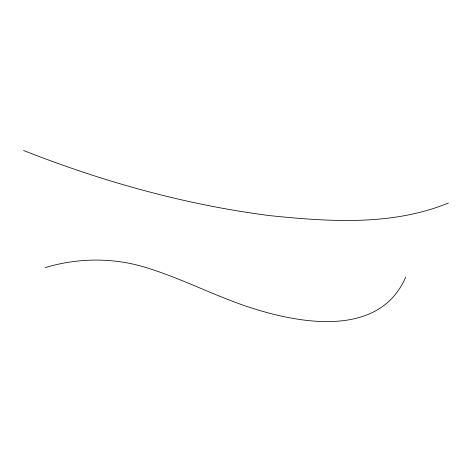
<?xml version="1.0" encoding="UTF-8"?>
<svg xmlns="http://www.w3.org/2000/svg" width="472" height="472" viewBox="0 0 472 472"><rect width="100%" height="100%" fill="white"/><g stroke="black" fill="none" stroke-linecap="round" stroke-linejoin="round"><path stroke-width="0.71" d="M405.637 277.259C378.408 340.153 294.375 322.895 243.381 305.254C211.161 293.979 180.617 278.327 147.984 268.185C114.743 257.387 78.547 257.588 45.135 267.6M448.4 203.031C391.866 226.112 328.766 221.716 269.353 215.568C185.042 204.718 102.595 181.632 23.6 150.503"/></g></svg>
